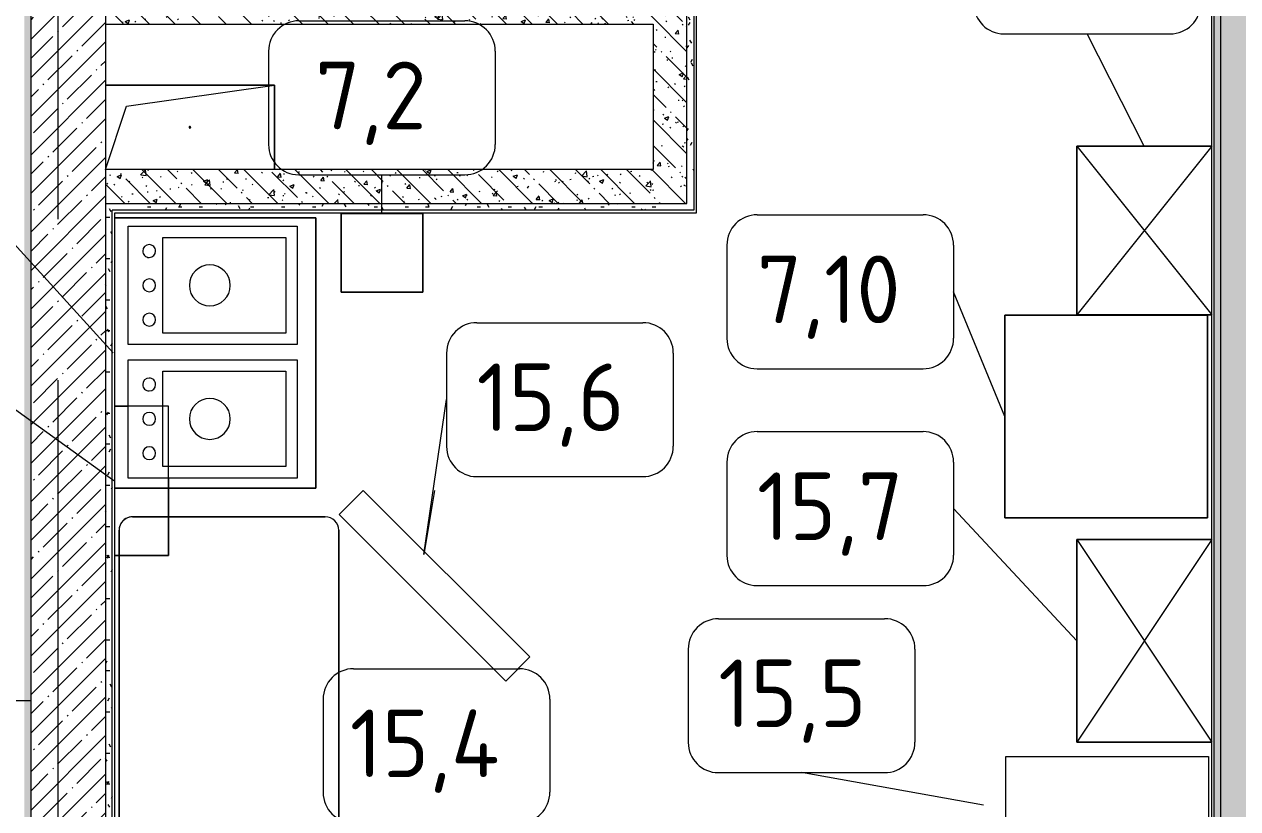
# Model space of a CAD drawing. Header units: millimetres. Extents: x 35840 to 252964, y -8553 to 29000.
# Drawn here: x 75460 to 79050, y 5200 to 7521 of the extents above; entities that cross this region are included whole.
import ezdxf

# ---------------------------------------------------------------- set-up
doc = ezdxf.new("R2010")
doc.units = ezdxf.units.MM
doc.linetypes.add('Осевая', pattern=[3175, 634.9999999999999, -476.25, 1587.5, -476.25])
for name, color, linetype, lineweight in [('A-GENM', 7, 'Continuous', 9), ('A-WALL', 7, 'Continuous', 9), ('I-FURN-IDEN', 7, 'Continuous', 9), ('I-WALL', 7, 'Continuous', 9), ('P-SANR-FIXT', 7, 'Continuous', 9), ('P-SANR-FIXT-2', 7, 'Continuous', 13), ('S-STRS-MBND', 7, 'Continuous', 9), ('Оси-2', 7, 'Осевая', 9)]:
    doc.layers.add(name, color=color, linetype=linetype, lineweight=lineweight)
for name, color, linetype, lineweight, true_color in [('A-WALL-1', 9, 'Continuous', 9, 0x808080), ('A-WALL-FNSH-1', 9, 'Continuous', 9, 0x808080), ('I-FURN-1', 9, 'Continuous', 9, 0x808080)]:
    doc.layers.add(name, color=color, linetype=linetype, lineweight=lineweight, true_color=true_color)
doc.styles.add('GOST Common', font='GOST_Common.ttf', dxfattribs={"height": 199.9999999999998})
pattern_1 = [(135, (600, 0), (-75.4341514169809, -75.43415141698088), [106.68, -17.78, 3.556, -17.78]), (135, (600, 75.387), (-75.4341514169809, -75.43415141698088), []), (49.99999999999999, (600, 0), (127.5292163441251, -11.15757736488175), [13.335, -146.685]), (355, (600, 0), (-24.66966438615434, 133.7400240917973), [10.668, -117.348]), (100.451, (610.627, -0.9297799999999999), (102.8597330267147, 122.5817798152441), [11.333, -124.663]), (46.184, (600, 35.56), (189.7551566600782, -29.43036408047294), [20.002, -220.027]), (96.636, (615.813, 33.108), (166.1821938424822, 173.199603725585), [17, -186.995]), (351.184, (600, 35.56), (166.1839311258682, 173.1975740377234), [16.002, -176.022]), (21, (617.78, 26.67), (106.1302650054779, -71.58602799336629), [13.335, -146.685]), (326, (617.78, 26.67), (43.26187565103471, 128.9317513266395), [10.668, -117.348]), (71.45100000000001, (626.624, 20.705), (149.3919756976102, 57.34505225531355), [11.333, -124.663]), (37.50000000000001, (600, 0), (2.162228154586231, 59.18835746502445), [3.353, -112.573, 3.353, -115.773, -117.792]), (37.50000000000001, (600, 0), (2.162228154586231, 59.18835746502445), [-235.052, 3.353, -114.44]), (7.499999999999999, (600, 0), (46.77385718071568, 70.12615242859124), [3.353, -64.567, 3.353, -109.906, -44.894]), (7.499999999999999, (600, 0), (46.77385718071568, 70.12615242859124), [-181.178, 3.353, -41.542]), (327.5, (560.351, 0), (94.91367126303646, -4.010093312161743), [3.353, -41.097, 3.353, -135.331, -184.023]), (327.5, (560.351, 0), (94.91367126303646, -4.010093312161743), [-183.134, 3.353, -180.67]), (317.5, (542.571, 0), (103.690570665088, 17.79881895375078), [3.353, -54.432, 3.353, -88.74799999999999, -130.683]), (317.5, (542.571, 0), (103.690570665088, 17.79881895375078), [-149.885, 3.353, -127.33])]
pattern_2 = [(0, (600, 0), (121.92, 30.48), [10.058, -81.382, 10.058, -81.382, -487.68]), (0, (600, 0), (121.92, 30.48), [-182.88, 10.058, -172.822, 10.058, -81.382, -213.36]), (0, (600, 0), (121.92, 30.48), [-457.2, 10.058, -50.902, 10.058, -142.342]), (120, (645.72, 15.24), (-87.35645430734967, 90.34581722939878), [10.058, -81.38199999999999, 10.058, -81.38199999999999, -487.6799999999999]), (120, (645.72, 15.24), (-87.35645430734967, 90.34581722939878), [-182.88, 10.058, -172.822, 10.058, -81.38199999999999, -213.36]), (120, (645.72, 15.24), (-87.35645430734967, 90.34581722939878), [-457.1999999999999, 10.058, -50.90199999999999, 10.058, -142.342]), (240, (660.96, 76.2), (-34.56354569265028, -120.8258172293988), [10.058, -81.382, 10.058, -81.382, -487.68]), (240, (660.96, 76.2), (-34.56354569265028, -120.8258172293988), [-182.88, 10.058, -172.822, 10.058, -81.382, -213.36]), (240, (660.96, 76.2), (-34.56354569265028, -120.8258172293988), [-457.2, 10.058, -50.902, 10.058, -142.342])]

# ---------------------------------------------------------------- blocks, each defined once
blk = doc.blocks.new('GM_Отверстие прямоугольное _в плите_ - Отверстие-V37-План расстановки мебели и оборудования 1 этажа в осях 12-23')
at = {"layer": 'A-GENM'}
for p, q in [((-249.9999999996192, 124.9999999998643), (249.9999999996205, 124.9999999998643)), ((249.9999999996205, 124.9999999998643), (-249.9999999996192, 124.9999999998643)), ((-187.4999999996954, 62.49999999993134), (249.9999999996205, 124.9999999998643)), ((249.9999999996205, 124.9999999998643), (249.9999999996205, -124.9999999998643)), ((249.9999999996205, -124.9999999998644), (249.9999999996205, 124.9999999998643)), ((-249.9999999996192, -124.9999999998644), (-187.4999999996954, 62.49999999993133))]:
    blk.add_line(p, q, dxfattribs=at)
for start, end in [(359.9999999999996, 179.9999999999998), (179.9999999999998, 359.9999999999989)]:
    blk.add_arc((0, 0), 2.500000000000002, start, end, dxfattribs=at)
blk = doc.blocks.new('Bed - Small Sizes - 15_1-V191-План расстановки мебели и оборудования 1 этажа в осях 12-23')
at = {"layer": 'I-FURN-1'}
for p, q in [((-236.5862878534614, 3.434757712129828e-12), (-307.6740094744853, 3.451638974638627e-12)), ((-307.6740094744853, 3.451638974638627e-12), (-236.5862878534615, 3.434757712129828e-12)), ((-307.6740094744754, 0), (-236.586287853461, -6.7525050035187e-14)), ((-236.5862878534601, -6.7525050035187e-14), (-307.6740094744745, -6.01112009778411e-29)), ((-292.5420488197988, -26.21187259448487), (-257.67400947449, -60.00000000000587)), ((-236.5862878534646, -26.21187259448487), (-292.5420488197988, -26.21187259448487)), ((-292.5420488197988, -26.21187259448487), (-292.5420488197988, -446.2118725944883)), ((-236.5862878534646, -26.21187259448487), (-292.5420488197988, -26.21187259448487)), ((-292.5420488197988, -26.21187259448487), (-292.5420488197988, -446.2118725944883)), ((-347.6740094744852, -39.99999999999645), (-347.6740094744854, -459.9999999999886)), ((-347.6740094744854, -459.9999999999886), (-347.6740094744852, -39.99999999999645)), ((-347.6740094744746, -40.00000000000092), (-347.6740094744756, -1910.000000000011)), ((-347.6740094744757, -459.9999999999872), (-347.6740094744756, -40.00000000000092)), ((233.5287960722189, -39.60822334375057), (212.3259905255144, -59.99999999999837)), ((247.4579511801973, -446.2118725944883), (247.4579511801973, -39.6082233437583)), ((247.4579511801973, -446.2118725944883), (247.4579511801973, -39.9999999999995)), ((302.3259905255154, -459.9999999999885), (302.3259905255154, -39.99999999999645)), ((302.3259905255154, -39.99999999999645), (302.3259905255154, -459.9999999999885)), ((302.3259905255131, -1835.396674361968), (302.3259905255117, -40.00000000000092)), ((302.3259905255107, -40.00000000000092), (302.3259905255113, -657.6776023531094)), ((-292.5420488197988, -446.2118725944883), (-257.6740094744858, -419.9999999999998)), ((247.4579511801973, -446.2118725944883), (212.325990525516, -419.9999999999998)), ((-347.6740094744854, -459.9999999999886), (-227.6740094744908, -459.9999999999886)), ((-227.6740094744908, -459.9999999999886), (-347.6740094744854, -459.9999999999886)), ((-347.6740094744764, -1910.000000000011), (-347.6740094744757, -459.9999999999872)), ((-347.6740094744865, -459.9999999999999), (-227.6740094744853, -459.9999999999999)), ((-292.5420488197988, -446.2118725944883), (247.4579511801973, -446.2118725944883)), ((-292.5420488197988, -446.2118725944883), (247.4579511801973, -446.2118725944883)), ((-227.6740094744908, -459.9999999999886), (302.3259905255154, -459.9999999999885)), ((302.3259905255154, -459.9999999999885), (-227.6740094744908, -459.9999999999886)), ((302.325990525519, -459.9999999999885), (-227.6740094744841, -459.9999999999885)), ((-227.6740094744841, -459.9999999999885), (302.325990525519, -657.6776023531118)), ((302.325990525519, -657.6776023531118), (-227.6740094744841, -459.9999999999885)), ((-227.6740094744841, -459.9999999999885), (302.325990525519, -459.9999999999885)), ((-227.6740094744896, -459.9999999999999), (302.3259905255152, -657.6776023531153)), ((-227.6740094744853, -459.9999999999999), (302.3259905255127, -459.9999999999999)), ((302.325990525519, -657.6776023531118), (302.325990525519, -459.9999999999885)), ((302.325990525519, -459.9999999999885), (302.325990525519, -657.6776023531118)), ((302.3259905255113, -657.6776023531094), (302.3259905255122, -1835.396674361968)), ((302.3259905255131, -1909.999999999987), (302.3259905255131, -1835.396674361968)), ((302.3259905255122, -1835.396674361968), (302.3259905255122, -1909.999999999987)), ((-307.6740094744944, -1950.000000000004), (156.3468692017655, -1949.999999999995)), ((156.3468692017647, -1949.999999999995), (-307.6740094744953, -1950.000000000004)), ((156.3468692017655, -1949.999999999995), (262.3259905255053, -1949.999999999993)), ((262.3259905255044, -1949.999999999993), (156.3468692017647, -1949.999999999995))]:
    blk.add_line(p, q, dxfattribs=at)
for centre, radius, start, end in [((-307.6740094744854, -39.99999999999648), 39.99999999999988, 89.99999999999997, 179.9999999999996), ((-307.6740094744854, -39.99999999999648), 39.99999999999985, 90.00000000000037, 180), ((-307.6740094744746, -40.00000000000085), 39.99999999999999, 89.99999999999997, 179.9999999999998), ((-307.6740094744755, -40.00000000000085), 40.00000000000001, 90.00000000000034, 180.0000000000001), ((-307.6740094744944, -1910.000000000012), 39.99999999999246, 179.9999999999996, 269.9999999999992), ((-307.6740094744953, -1910.000000000012), 39.9999999999924, 180, 269.9999999999996), ((262.3259905255055, -1909.999999999987), 40.0000000000075, 269.9999999999997, 3.81666561775622e-14), ((262.3259905255047, -1909.999999999987), 40.00000000000745, 299.9999999999998, 4.071109992273301e-13), ((262.3259905255047, -1909.999999999987), 40.0000000000075, 270.0000000000001, 298.6018447869446), ((262.3259905255047, -1909.999999999987), 40.00000000000749, 298.6018447869446, 300.0000000000001)]:
    blk.add_arc(centre, radius, start, end, dxfattribs=at)
blk = doc.blocks.new('Стол базовый прямоугольный - 15_3-25644466-План расстановки мебели и оборудования 1 этажа в осях 12-23')
at = {"layer": 'I-FURN-1'}
for p, q in [((-600.0000000000006, 299.999999999997), (599.9999999999994, 299.999999999997)), ((-600.0000000000006, -300.000000000003), (-600.0000000000006, 299.999999999997)), ((599.9999999999994, 299.999999999997), (599.9999999999994, -300.000000000003)), ((599.9999999999994, -300.000000000003), (-600.0000000000006, -300.000000000003))]:
    blk.add_line(p, q, dxfattribs=at)
blk = doc.blocks.new('Шкаф параметрический - 15_7-25644689-План расстановки мебели и оборудования 1 этажа в осях 12-23')
at = {"layer": 'I-FURN-1'}
for p, q in [((6.767919558114955e-14, 0), (600.0000000000017, 399.9999999999985)), ((0, 400.0000000000002), (599.9999999999998, -1.353583911622991e-13)), ((600.0000000000026, 400.000000000002), (0, 400.000000000002)), ((0, 400.000000000002), (0, 0)), ((0, 0), (0, 398.4649633761185)), ((600.0000000000026, 0), (600.0000000000026, 400.000000000002)), ((600.0000000000026, 398.464963376127), (600.0000000000026, 0)), ((0, 0), (600.0000000000026, 0)), ((600.0000000000026, 0), (0, 0))]:
    blk.add_line(p, q, dxfattribs=at)
blk = doc.blocks.new('Мойка кухонная - Мойка Steel Hammer SH R 5151 GLOWE 7-25645948-План расстановки мебели и оборудования 1 этажа в осях 12-23')
at = {"layer": 'P-SANR-FIXT'}
for p, q in [((-174.9999999999912, 500.0000000000035), (175.0000000000087, 500.0000000000035)), ((-174.9999999999912, 8.392220252062544e-12), (-174.9999999999912, 500.0000000000035)), ((175.0000000000087, 500.0000000000035), (175.0000000000087, 8.392220252062544e-12)), ((-141.6011263857567, 466.3507030273103), (141.0531187963526, 466.3507030273103)), ((-141.6011263857567, 102.3261248148759), (-141.6011263857567, 466.3507030273103)), ((141.0531187963525, 466.3507030273103), (141.0531187963525, 102.3261248148759)), ((141.0531187963526, 102.3261248148759), (-141.6011263857567, 102.3261248148759)), ((175.0000000000087, 8.426059849853118e-12), (-174.9999999999912, 8.426059849853118e-12))]:
    blk.add_line(p, q, dxfattribs=at)
for centre, radius, start, end in [((1.868157295525918e-11, 241.3000000000055), 60.54502792762992, 7.31527576736609e-13, 180.0000000000006), ((1.86836879301211e-11, 241.3000000000055), 60.54502792762992, 180.0000000000006, 4.071109992273301e-13), ((-101.599999999996, 61.91250000000582), 19.04999999999913, 89.99999999999854, 180.0000000000024), ((-101.5999999999959, 61.9125000000046), 19.05000000000038, 2.620777057525938e-12, 89.99999999999889), ((1.867945798039727e-11, 61.91250000000547), 19.04999999999975, 7.824164516400251e-13, 180.0000000000006), ((101.6000000000162, 61.91250000000569), 19.05000000000012, 7.824164516400251e-13, 180.0000000000006), ((-101.5999999999952, 61.91250000000527), 19.04999999999997, 180.0000000000013, 269.9999999999995), ((-101.5999999999951, 61.91250000000488), 19.04999999999955, 269.9999999999988, 1.870166152700548e-12), ((1.867945798039727e-11, 61.91250000000547), 19.04999999999975, 180.0000000000006, 4.071109992273301e-13), ((101.6000000000162, 61.91250000000569), 19.05000000000012, 180.0000000000006, 4.071109992273301e-13)]:
    blk.add_arc(centre, radius, start, end, dxfattribs=at)
blk = doc.blocks.new('Мойка кухонная - Мойка Steel Hammer SH R 5151 GLOWE 7-V192-План расстановки мебели и оборудования 1 этажа в осях 12-23')
at = {"layer": 'P-SANR-FIXT'}
for p, q in [((-174.9999999999912, 500.0000000000035), (175.0000000000087, 500.0000000000035)), ((-174.9999999999912, 8.392220252062544e-12), (-174.9999999999912, 500.0000000000035)), ((175.0000000000087, 500.0000000000035), (175.0000000000087, 118.7474846042687)), ((-141.6011263857567, 466.3507030273103), (141.0531187963526, 466.3507030273103)), ((-141.6011263857567, 102.3261248148759), (-141.6011263857567, 466.3507030273103)), ((141.0531187963525, 466.3507030273103), (141.0531187963525, 118.7474846042662)), ((141.0531187963525, 118.7474846042662), (141.0531187963525, 102.3261248148759)), ((175.0000000000087, 118.7474846042687), (175.0000000000087, 8.392220252062544e-12)), ((-37.99810634971944, 102.3261248148759), (-141.6011263857567, 102.3261248148759)), ((141.0531187963526, 102.3261248148759), (-37.99810634971944, 102.3261248148759)), ((-37.99810634971985, 8.426059849853118e-12), (-174.9999999999912, 8.426059849853118e-12)), ((175.0000000000087, 8.426059849853118e-12), (-37.99810634971985, 8.426059849853118e-12))]:
    blk.add_line(p, q, dxfattribs=at)
for centre, radius, start, end in [((1.868157295525918e-11, 241.3000000000055), 60.54502792762992, 7.31527576736609e-13, 180.0000000000006), ((1.86836879301211e-11, 241.3000000000055), 60.54502792762992, 180.0000000000006, 4.071109992273301e-13), ((-101.599999999996, 61.91250000000582), 19.04999999999913, 89.99999999999854, 180.0000000000024), ((-101.5999999999959, 61.9125000000046), 19.05000000000038, 2.620777057525938e-12, 89.99999999999889), ((1.867945798039727e-11, 61.91250000000547), 19.04999999999975, 7.824164516400251e-13, 180.0000000000006), ((101.6000000000162, 61.91250000000569), 19.05000000000012, 7.824164516400251e-13, 180.0000000000006), ((-101.5999999999952, 61.91250000000527), 19.04999999999997, 180.0000000000013, 269.9999999999995), ((-101.5999999999951, 61.91250000000488), 19.04999999999955, 269.9999999999988, 1.870166152700548e-12), ((1.867945798039727e-11, 61.91250000000547), 19.04999999999975, 180.0000000000006, 4.071109992273301e-13), ((101.6000000000162, 61.91250000000569), 19.05000000000012, 180.0000000000006, 4.071109992273301e-13)]:
    blk.add_arc(centre, radius, start, end, dxfattribs=at)
blk = doc.blocks.new('Холодильник встроенный 1180 мм - 7_10-25643654-План расстановки мебели и оборудования 1 этажа в осях 12-23')
at = {"layer": 'I-FURN-1'}
for p, q in [((305.1235562764089, 329.8685285613217), (-294.8764437235912, 329.8685285613217)), ((-294.8764437235912, 329.8685285613217), (-294.8764437235912, -270.1314714386783)), ((-294.8764437235912, -270.1314714386783), (-294.8764437235912, 329.8685285613217)), ((-294.8764437235912, 329.8685285613217), (305.1235562764089, 329.8685285613217)), ((305.1235562764089, -270.1314714386783), (305.1235562764089, 329.8685285613217)), ((305.1235562764089, 329.8685285613217), (305.1235562764089, -270.1314714386783)), ((-294.8764437235912, -270.1314714386783), (305.1235562764089, -270.1314714386783)), ((305.1235562764089, -270.1314714386783), (-294.8764437235912, -270.1314714386783))]:
    blk.add_line(p, q, dxfattribs=at)
blk = doc.blocks.new('Шкаф параметрический - 15_9-25646185-План расстановки мебели и оборудования 1 этажа в осях 12-23')
at = {"layer": 'I-FURN-1'}
for p, q in [((6.767919558114955e-14, 0), (500.0000000000016, 399.9999999999985)), ((0, 400.0000000000002), (499.9999999999997, -1.353583911622991e-13)), ((500.0000000000026, 400.000000000002), (0, 400.000000000002)), ((0, 400.000000000002), (0, 0)), ((0, 0), (0, 398.4649633761185)), ((500.0000000000026, 0), (500.0000000000026, 400.000000000002)), ((500.0000000000026, 398.4649633761185), (500.0000000000026, 0)), ((0, 0), (500.0000000000026, 0)), ((500.0000000000026, 0), (0, 0))]:
    blk.add_line(p, q, dxfattribs=at)
blk = doc.blocks.new('Марка_Мебель - В прямоуг_Balcon_Марка-25523697-План расстановки мебели и оборудования 1 этажа в осях 12-23')
at = {"layer": 'I-FURN-IDEN'}
for p, q in [((-2.45472757082181, 2.277578335791289), (2.454727570821809, 2.277578335791273)), ((-3.354727570821813, 1.37757833579129), (-3.354727570821817, -1.384090374957883)), ((3.354727570821813, 1.377578335791281), (3.354727570821817, -1.377578335791266)), ((-2.461239609988416, -2.277578335791289), (2.454727570821826, -2.277578335791273))]:
    blk.add_line(p, q, dxfattribs=at)
for centre, radius, start, end in [((-2.454727570821813, 1.377578335791289), 0.8999999999999991, 89.99999999999977, 180), ((2.454727570821813, 1.377578335791273), 0.9000000000000009, 4.261943273161113e-13, 90.00000000000018), ((-2.461239609988413, -1.384090374957885), 0.8934879608334051, 179.9999999999999, 269.9999999999995), ((2.454727570821817, -1.377578335791273), 0.8999999999999992, 270.0000000000002, 5.152498583970897e-13)]:
    blk.add_arc(centre, radius, start, end, dxfattribs=at)

msp = doc.modelspace()

# ---------------------------------------------------------------- hatches: boundary and pattern name
at = {"layer": 'I-WALL'}
h = msp.add_hatch(dxfattribs=at)
h.set_pattern_fill('FP_22', color=256, style=0, pattern_type=2)
h.set_pattern_definition(pattern_1)
h.paths.add_polyline_path([(77420.89533024364, 7090.607884197001), (77420.89533024364, 9099.999999997402), (77320.89533024364, 9099.999999997402), (77320.89533024364, 7090.607884197006)])
h = msp.add_hatch(dxfattribs=at)
h.set_pattern_fill('FP_85', color=256, style=0, pattern_type=2)
h.set_pattern_definition(pattern_2)
h.paths.add_polyline_path([(77440.89533024366, 6990.607884197002), (77440.89533024366, 9099.99999999739), (77420.89533024364, 9099.99999999739), (77420.89533024364, 6990.607884197002)])
h = msp.add_hatch(dxfattribs=at)
h.set_pattern_fill('FP_22', color=256, style=0, pattern_type=2)
h.set_pattern_definition(pattern_1)
h.paths.add_polyline_path([(79000.47553608533, 3749.99988514174), (79100.47553608535, 3749.99988514174), (79100.47553608536, 9099.999999997399), (79000.47553608537, 9099.999999997399), (79000.47553608533, 3826.065961143137)])
h = msp.add_hatch(dxfattribs=at)
h.set_pattern_fill('FP_85', color=256, style=0, pattern_type=2)
h.set_pattern_definition(pattern_2)
h.paths.add_polyline_path([(79000.47553608543, 3789.999965278347), (79000.47553608543, 9079.99999999739), (78980.47553608545, 9079.99999999739), (78980.47553608545, 3789.999965278347)])
h = msp.add_hatch(dxfattribs=at)
h.set_pattern_fill('FP_85', color=256, style=0, pattern_type=2)
h.set_pattern_definition(pattern_2)
h.paths.add_polyline_path([(75459.99999297773, 139.9999999981143), (75479.99999297773, 139.9999999981143), (75479.99999297773, 7679.999999998133), (75459.99999297771, 7679.999999998133), (75459.99999297773, 206.3799633184667)])
h = msp.add_hatch(dxfattribs=at)
h.set_pattern_fill('FP_1', color=256, style=0, pattern_type=2)
h.set_pattern_definition([(45, (600, 0), (-57.02462636878913, 57.02462636878913), []), (45, (657.025, 0), (-57.02462636878913, 57.02462636878913), [100.806, -20.161, 3.353, -16.808])])
h.paths.add_polyline_path([(75479.99999297773, 4059.999999998007), (75699.99999297773, 4059.999999998007), (75699.99999297774, 7679.99999999812), (75479.99999297774, 7679.99999999812), (75479.99999297773, 4084.614960987757)])
h = msp.add_hatch(dxfattribs=at)
h.set_pattern_fill('FP_22', color=256, style=0, pattern_type=2)
h.set_pattern_definition(pattern_1)
h.paths.add_polyline_path([(77320.89533024364, 7520.607884196366), (77320.89533024364, 7620.607884196365), (75699.99999297774, 7620.60788419637), (75699.99999297774, 7520.607884196371), (77210.71913225323, 7520.607884196366)])
h = msp.add_hatch(dxfattribs=at)
h.set_pattern_fill('FP_22', color=256, style=0, pattern_type=2)
h.set_pattern_definition(pattern_1)
h.paths.add_polyline_path([(77420.89533024364, 6990.607884197002), (77420.89533024364, 7090.607884197001), (75699.99999297774, 7090.60788419701), (75699.99999297774, 6990.607884197011), (76848.38304796493, 6990.607884197007)])
h = msp.add_hatch(dxfattribs=at)
h.set_pattern_fill('FP_85', color=256, style=0, pattern_type=2)
h.set_pattern_definition(pattern_2)
h.paths.add_polyline_path([(75699.99999297774, 4144.999999998222), (75719.99999297774, 4144.999999998222), (75719.99999297774, 6990.607884197002), (75699.99999297774, 6990.607884197002), (75699.99999297774, 4149.999999998229)])
h = msp.add_hatch(dxfattribs=at)
h.set_pattern_fill('FP_85', color=256, style=0, pattern_type=2)
h.set_pattern_definition(pattern_2)
h.paths.add_polyline_path([(77440.89533024366, 6970.607884197003), (77440.89533024366, 6990.607884197002), (75719.99999297774, 6990.607884197002), (75719.99999297774, 6970.607884197003), (76848.38304796493, 6970.607884197003)])

# ---------------------------------------------------------------- linework, layer by layer
at = {"layer": 'A-WALL'}
for p, q in [((77440.89533024357, 9079.999999997384), (77440.89533024357, 6970.607884196999)), ((78980.47553608536, 3789.999965278347), (78980.47553608536, 9079.999999997379)), ((75719.99999297767, 4352.779271185444), (75719.99999297767, 6970.607884196998)), ((77440.89533024357, 6970.607884196995), (75719.99999297768, 6970.607884196999))]:
    msp.add_line(p, q, dxfattribs=at)
at = {"layer": 'A-WALL-1'}
for p, q in [((75699.99999297765, 9099.999999997395), (75699.99999297765, 4059.999999998005)), ((77420.89533024355, 6990.607884196999), (77420.89533024355, 9099.999999997395)), ((79000.47553608526, 3749.999885141739), (79000.47553608535, 9099.999999997382)), ((75479.99999297764, 4049.999999998005), (75479.99999297764, 7679.999999998126)), ((75699.99999297767, 7520.607884196365), (77320.89533024355, 7520.60788419636)), ((77320.89533024355, 7520.60788419636), (77320.89533024355, 7090.607884197)), ((77320.89533024355, 7090.607884196999), (75699.99999297767, 7090.607884197006)), ((75699.99999297767, 6990.607884197006), (77420.89533024355, 6990.607884196999))]:
    msp.add_line(p, q, dxfattribs=at)
at = {"layer": 'A-WALL-FNSH-1'}
for p, q in [((77448.89533024357, 6962.607884196994), (77448.89533024357, 9071.999999997382)), ((78972.47553608536, 9071.999999997377), (78972.47553608536, 3797.999965278346)), ((75727.99999297767, 4149.999999998225), (75727.99999297767, 6962.607884196999)), ((75727.99999297767, 6962.607884196999), (77448.89533024357, 6962.607884196994))]:
    msp.add_line(p, q, dxfattribs=at)
at = {"layer": 'I-FURN-1'}
for p, q in [((76322.70720939466, 6948.107884197011), (75727.95540894958, 6948.107884197004)), ((75727.95540894958, 6948.107884197004), (76322.70720939466, 6948.107884197011)), ((76322.70720939468, 6148.107884197012), (76322.70720939466, 6948.107884197011)), ((76322.70720939466, 6948.107884197011), (76322.70720939468, 6148.107884197012)), ((76639.24892472244, 6960.603203056146), (76397.27714092952, 6960.60320305615)), ((76397.27714092952, 6960.60320305615), (76397.27714092952, 6728.313031040399)), ((76397.27714092952, 6728.313031040399), (76397.27714092952, 6960.60320305615)), ((76397.27714092952, 6960.60320305615), (76639.24892472244, 6960.603203056146)), ((76639.24892472244, 6728.313031040394), (76639.24892472244, 6960.603203056146)), ((76639.24892472244, 6960.603203056146), (76639.24892472244, 6728.313031040394)), ((76397.27714092952, 6728.313031040399), (76639.24892472244, 6728.313031040394)), ((76639.24892472244, 6728.313031040394), (76397.27714092952, 6728.313031040399)), ((75886.45469399869, 6391.10599054673), (75727.99999297768, 6391.10599054673)), ((75727.99999297768, 6391.10599054673), (75767.70720939443, 6391.10599054673)), ((75886.45469399869, 5948.788451016433), (75886.45469399869, 6391.10599054673)), ((75886.45469399869, 6178.107884197002), (75886.45469399869, 6148.10788419701)), ((75727.99999297767, 6148.107884197004), (75886.45469399869, 6148.107884197006)), ((75886.45469399869, 6148.107884197006), (75727.99999297767, 6148.107884197004)), ((75886.45469399869, 6148.10788419701), (75886.45469399869, 6063.39177665446)), ((75886.45469399869, 6148.107884197006), (76322.70720939468, 6148.107884197012)), ((76322.70720939468, 6148.107884197012), (75886.45469399869, 6148.107884197006)), ((76463.02772342713, 6141.648866310605), (76391.73207783146, 6070.35322071494)), ((76391.73207783146, 6070.35322071494), (76463.02772342713, 6141.648866310605)), ((76955.79277615601, 5648.88381358174), (76463.02772342713, 6141.648866310605)), ((76463.02772342713, 6141.648866310605), (76955.79277615601, 5648.88381358174)), ((76391.73207783146, 6070.35322071494), (76884.49713056035, 5577.588167986076)), ((76884.49713056035, 5577.588167986076), (76391.73207783146, 6070.35322071494)), ((75886.45469399869, 6063.39177665446), (75886.45469399869, 5948.788451016433)), ((75727.99999297768, 5948.788451016433), (75886.45469399869, 5948.788451016433)), ((75740.47557267494, 5948.788451016433), (75727.99999297768, 5948.788451016433)), ((75886.45469399869, 5948.788451016433), (75740.47557267494, 5948.788451016433)), ((76884.49713056035, 5577.588167986076), (76955.79277615601, 5648.88381358174)), ((76955.79277615601, 5648.88381358174), (76884.49713056035, 5577.588167986076))]:
    msp.add_line(p, q, dxfattribs=at)
at = {"layer": 'I-FURN-IDEN'}
for p, q in [((78774.01057270923, 7160.450513282784), (78605.26801888966, 7492.093637688216)), ((75722.70720939466, 6548.107884197007), (75178.04797423125, 7148.477218534214)), ((76518.26303282598, 6960.60320305615), (76518.263032826, 7075.248818265503)), ((78361.13705557204, 6359.999999998103), (78209.79526180746, 6729.284070548429)), ((75725.09543621363, 6169.947220781582), (75178.04797423125, 6561.829557417264)), ((76642.04916786363, 5951.572062584713), (76709.4232927961, 6409.999965278335)), ((76673.76242699374, 6141.648866310607), (76642.04916786363, 5951.572062584713)), ((78574.01057270925, 5696.482213000174), (78209.79526180746, 6087.592217038749)), ((78298.28362434231, 5209.861473760079), (77760.0150963526, 5306.417940546114))]:
    msp.add_line(p, q, dxfattribs=at)
at = {"layer": 'S-STRS-MBND'}
for p, q in [((75479.99999297765, 5519.999999998138), (75479.99999297765, 7679.999999998126)), ((73629.99999297765, 5519.999999998146), (75479.99999297765, 5519.999999998138))]:
    msp.add_line(p, q, dxfattribs=at)
at = {"layer": 'Оси-2'}
msp.add_line((75559.99996564254, 593.7414093001572), (75559.99996564261, 25078.07107314654), dxfattribs=at)

# ---------------------------------------------------------------- block references
at = {"layer": 'A-GENM'}
msp.add_blockref('GM_Отверстие прямоугольное _в плите_ - Отверстие-V37-План расстановки мебели и оборудования 1 этажа в осях 12-23', (75949.99999297729, 7215.607884196864), dxfattribs=at)
at = {"layer": 'I-FURN-1'}
for name, p, rotation in [('Шкаф параметрический - 15_9-25646185-План расстановки мебели и оборудования 1 этажа в осях 12-23', (78574.01057270923, 7160.450513282784), 269.9999999999994), ('Холодильник встроенный 1180 мм - 7_10-25643654-План расстановки мебели и оборудования 1 этажа в осях 12-23', (78631.2685270107, 6365.123556274511), 270.0000000000001), ('Bed - Small Sizes - 15_1-V191-План расстановки мебели и оборудования 1 этажа в осях 12-23', (76042.80156320045, 4113.391776654465), 180), ('Шкаф параметрический - 15_7-25644689-План расстановки мебели и оборудования 1 этажа в осях 12-23', (78574.01057270923, 5996.482213000178), 269.9999999999994), ('Стол базовый прямоугольный - 15_3-25644466-План расстановки мебели и оборудования 1 этажа в осях 12-23', (78664.0105727092, 4753.765138831648), 90.00000000000006)]:
    msp.add_blockref(name, p, dxfattribs=dict(at, rotation=rotation))
at = {"layer": 'I-FURN-IDEN', "xscale": 99.99999999999993, "yscale": 99.99999999999993, "zscale": 99.99999999999993}
for p in [(78605.26801888966, 7719.851471267345), (76518.263032826, 7303.006651844632), (77874.32250472528, 6729.284070548429), (77044.89604987827, 6409.999965278335), (77874.32250472528, 6087.592217038749), (77760.0150963526, 5534.175774125242), (76679.8099788647, 5386.137975343257)]:
    msp.add_blockref('Марка_Мебель - В прямоуг_Balcon_Марка-25523697-План расстановки мебели и оборудования 1 этажа в осях 12-23', p, dxfattribs=at)
at = {"layer": 'P-SANR-FIXT-2', "rotation": 270.000000000001}
for name, p in [('Мойка кухонная - Мойка Steel Hammer SH R 5151 GLOWE 7-25645948-План расстановки мебели и оборудования 1 этажа в осях 12-23', (75767.70720939442, 6748.107884196987)), ('Мойка кухонная - Мойка Steel Hammer SH R 5151 GLOWE 7-V192-План расстановки мебели и оборудования 1 этажа в осях 12-23', (75767.70720939442, 6353.10788419701))]:
    msp.add_blockref(name, p, dxfattribs=at)

# ---------------------------------------------------------------- texts
at = {"layer": 'I-FURN-IDEN', "char_height": 199.9999999999998, "attachment_point": 1, "style": 'GOST Common'}
for s, insert, width in [('7,2', (76321.26285584237, 7410.057987904291), 440.9281249999996), ('7,10', (77627.82232774165, 6836.335406608087), 561.1812499999994), ('15,6', (76798.39587289465, 6517.051301337995), 561.1812499999994), ('15,7', (77627.82232774165, 6194.643553098408), 561.1812499999994), ('15,5', (77513.51491936896, 5641.227110184902), 561.1812499999994), ('15,4', (76423.30980188107, 5493.189311402916), 585.2318749999995)]:
    msp.add_mtext(s, dxfattribs=dict(at, insert=insert, width=width))

doc.saveas('drawing.dxf')
